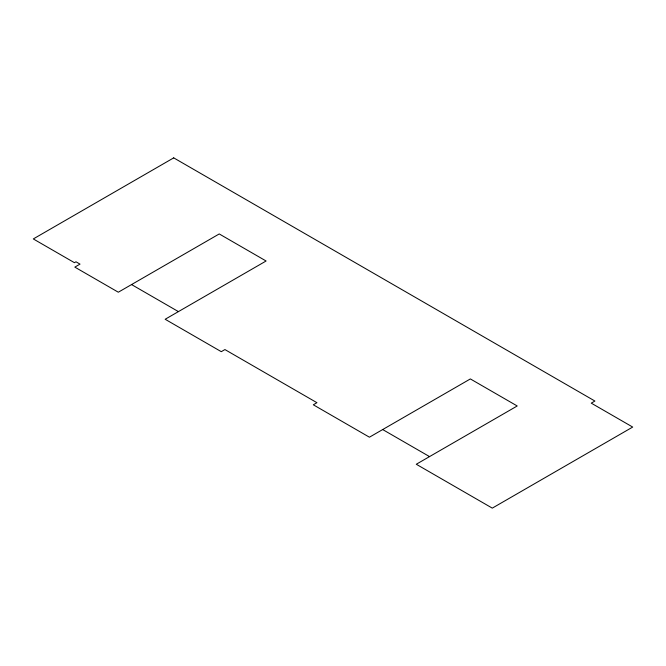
<?xml version="1.0" encoding="UTF-8"?>
<svg xmlns="http://www.w3.org/2000/svg" width="666" height="666" viewBox="0 0 666 666"><rect width="100%" height="100%" fill="white"/><g stroke="black" fill="none" stroke-linecap="round" stroke-linejoin="round"><path stroke-width="1" d="M131.56 284.565L178.413 311.613M382.684 429.553L429.537 456.601M173.709 157.867L33.3 238.936L74.434 262.687L75.974 261.796L80.012 264.119L74.825 267.116L118.307 292.216L219.239 233.941L266.092 260.997L165.16 319.264L221.287 351.673L224.925 349.567L316.941 402.697L313.311 404.795L369.43 437.204L470.363 378.929L517.216 405.977L416.283 464.252L492.291 508.133L632.7 427.064L591.266 403.146L594.904 401.04L173.709 157.867"/></g></svg>
